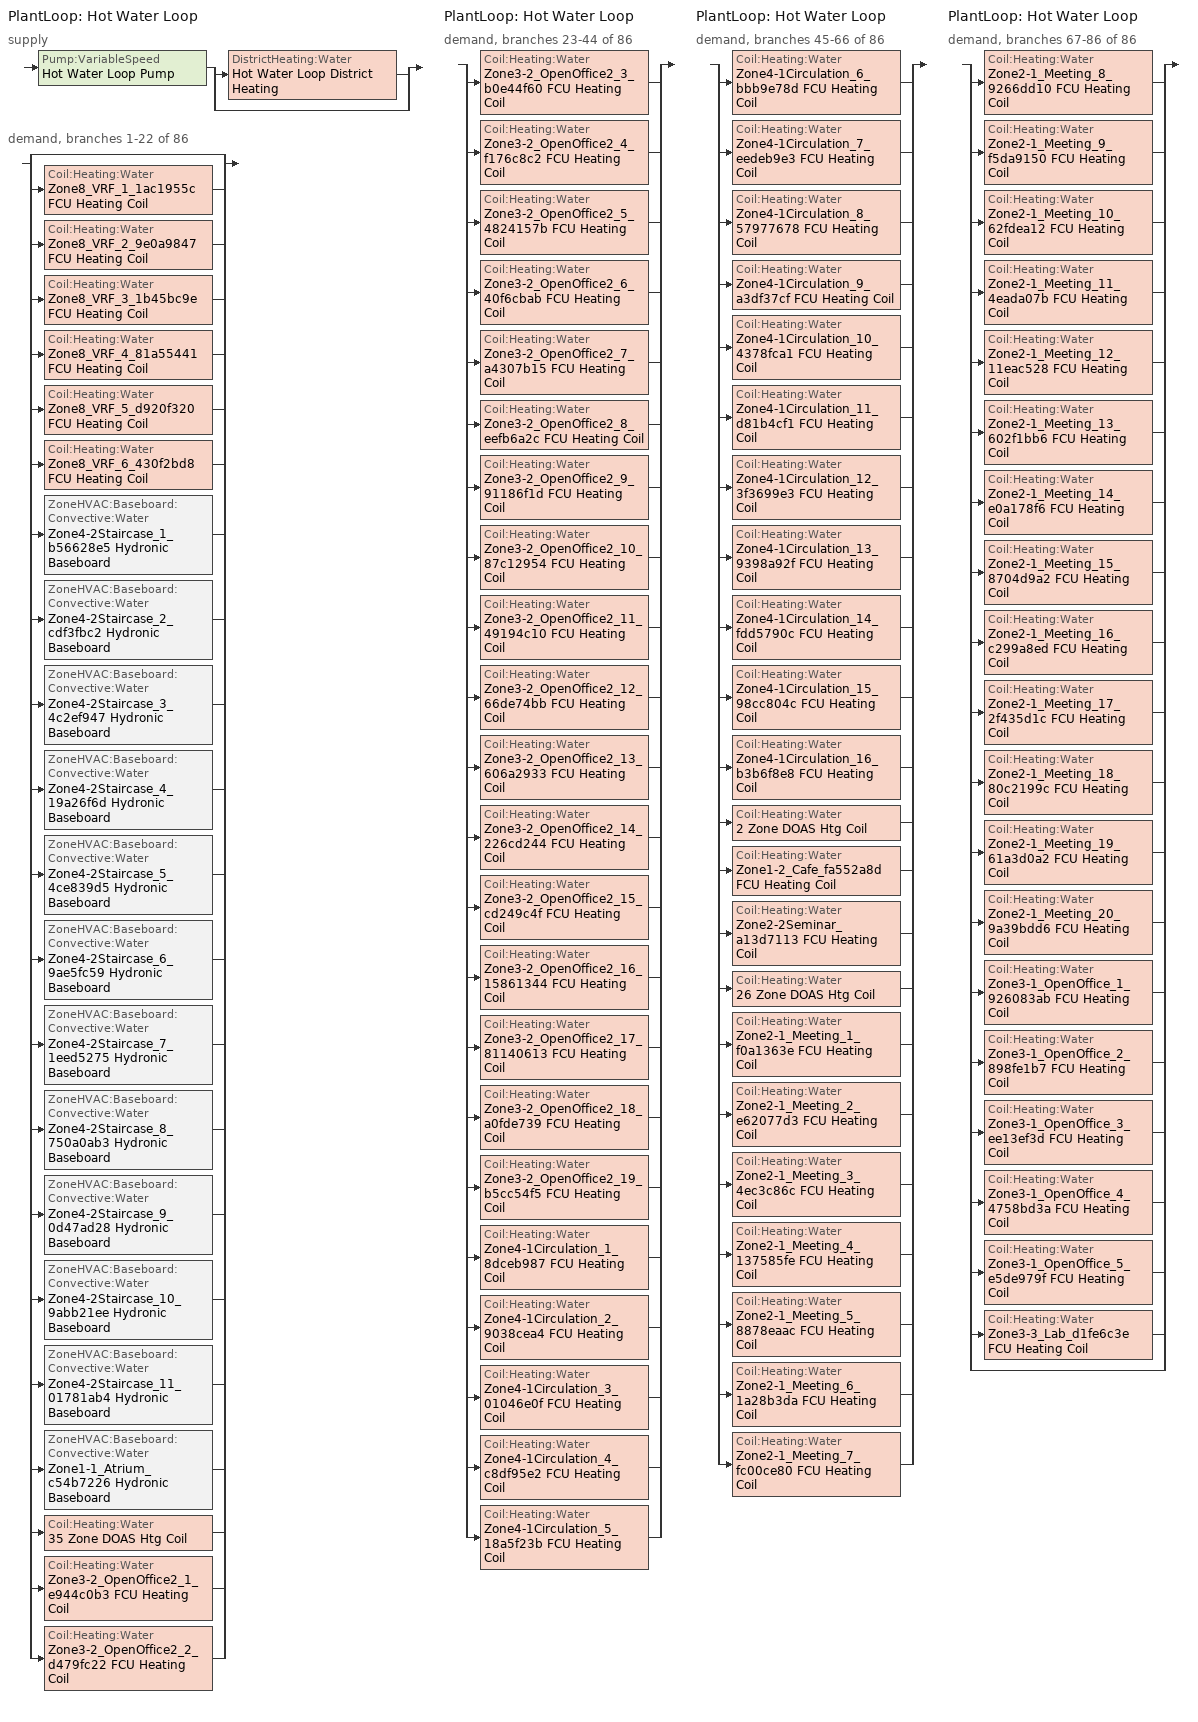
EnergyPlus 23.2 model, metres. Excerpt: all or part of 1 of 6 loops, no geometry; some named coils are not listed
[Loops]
PlantLoop 'Hot Water Loop'
 supply: Pump:VariableSpeed 'Hot Water Loop Pump' > split
  | DistrictHeating:Water 'Hot Water Loop District Heating'
  | bypass
 demand, branches 1-22 of 86: split
  | bypass
  | Coil:Heating:Water 'Zone8_VRF_1_1ac1955c FCU Heating Coil'
  | Coil:Heating:Water 'Zone8_VRF_2_9e0a9847 FCU Heating Coil'
  | Coil:Heating:Water 'Zone8_VRF_3_1b45bc9e FCU Heating Coil'
  | Coil:Heating:Water 'Zone8_VRF_4_81a55441 FCU Heating Coil'
  | Coil:Heating:Water 'Zone8_VRF_5_d920f320 FCU Heating Coil'
  | Coil:Heating:Water 'Zone8_VRF_6_430f2bd8 FCU Heating Coil'
  | ZoneHVAC:Baseboard:Convective:Water 'Zone4-2Staircase_1_b56628e5 Hydronic Baseboard'
  | ZoneHVAC:Baseboard:Convective:Water 'Zone4-2Staircase_2_cdf3fbc2 Hydronic Baseboard'
  | ZoneHVAC:Baseboard:Convective:Water 'Zone4-2Staircase_3_4c2ef947 Hydronic Baseboard'
  | ZoneHVAC:Baseboard:Convective:Water 'Zone4-2Staircase_4_19a26f6d Hydronic Baseboard'
  | ZoneHVAC:Baseboard:Convective:Water 'Zone4-2Staircase_5_4ce839d5 Hydronic Baseboard'
  | ZoneHVAC:Baseboard:Convective:Water 'Zone4-2Staircase_6_9ae5fc59 Hydronic Baseboard'
  | ZoneHVAC:Baseboard:Convective:Water 'Zone4-2Staircase_7_1eed5275 Hydronic Baseboard'
  | ZoneHVAC:Baseboard:Convective:Water 'Zone4-2Staircase_8_750a0ab3 Hydronic Baseboard'
  | ZoneHVAC:Baseboard:Convective:Water 'Zone4-2Staircase_9_0d47ad28 Hydronic Baseboard'
  | ZoneHVAC:Baseboard:Convective:Water 'Zone4-2Staircase_10_9abb21ee Hydronic Baseboard'
  | ZoneHVAC:Baseboard:Convective:Water 'Zone4-2Staircase_11_01781ab4 Hydronic Baseboard'
  | ZoneHVAC:Baseboard:Convective:Water 'Zone1-1_Atrium_c54b7226 Hydronic Baseboard'
  | Coil:Heating:Water '35 Zone DOAS Htg Coil'
  | Coil:Heating:Water 'Zone3-2_OpenOffice2_1_e944c0b3 FCU Heating Coil'
  | Coil:Heating:Water 'Zone3-2_OpenOffice2_2_d479fc22 FCU Heating Coil'
PlantLoop 'Hot Water Loop'
 demand, branches 23-44 of 86: split
  | Coil:Heating:Water 'Zone3-2_OpenOffice2_3_b0e44f60 FCU Heating Coil'
  | Coil:Heating:Water 'Zone3-2_OpenOffice2_4_f176c8c2 FCU Heating Coil'
  | Coil:Heating:Water 'Zone3-2_OpenOffice2_5_4824157b FCU Heating Coil'
  | Coil:Heating:Water 'Zone3-2_OpenOffice2_6_40f6cbab FCU Heating Coil'
  | Coil:Heating:Water 'Zone3-2_OpenOffice2_7_a4307b15 FCU Heating Coil'
  | Coil:Heating:Water 'Zone3-2_OpenOffice2_8_eefb6a2c FCU Heating Coil'
  | Coil:Heating:Water 'Zone3-2_OpenOffice2_9_91186f1d FCU Heating Coil'
  | Coil:Heating:Water 'Zone3-2_OpenOffice2_10_87c12954 FCU Heating Coil'
  | Coil:Heating:Water 'Zone3-2_OpenOffice2_11_49194c10 FCU Heating Coil'
  | Coil:Heating:Water 'Zone3-2_OpenOffice2_12_66de74bb FCU Heating Coil'
  | Coil:Heating:Water 'Zone3-2_OpenOffice2_13_606a2933 FCU Heating Coil'
  | Coil:Heating:Water 'Zone3-2_OpenOffice2_14_226cd244 FCU Heating Coil'
  | Coil:Heating:Water 'Zone3-2_OpenOffice2_15_cd249c4f FCU Heating Coil'
  | Coil:Heating:Water 'Zone3-2_OpenOffice2_16_15861344 FCU Heating Coil'
  | Coil:Heating:Water 'Zone3-2_OpenOffice2_17_81140613 FCU Heating Coil'
  | Coil:Heating:Water 'Zone3-2_OpenOffice2_18_a0fde739 FCU Heating Coil'
  | Coil:Heating:Water 'Zone3-2_OpenOffice2_19_b5cc54f5 FCU Heating Coil'
  | Coil:Heating:Water 'Zone4-1Circulation_1_8dceb987 FCU Heating Coil'
  | Coil:Heating:Water 'Zone4-1Circulation_2_9038cea4 FCU Heating Coil'
  | Coil:Heating:Water 'Zone4-1Circulation_3_01046e0f FCU Heating Coil'
  | Coil:Heating:Water 'Zone4-1Circulation_4_c8df95e2 FCU Heating Coil'
  | Coil:Heating:Water 'Zone4-1Circulation_5_18a5f23b FCU Heating Coil'
PlantLoop 'Hot Water Loop'
 demand, branches 45-66 of 86: split
  | Coil:Heating:Water 'Zone4-1Circulation_6_bbb9e78d FCU Heating Coil'
  | Coil:Heating:Water 'Zone4-1Circulation_7_eedeb9e3 FCU Heating Coil'
  | Coil:Heating:Water 'Zone4-1Circulation_8_57977678 FCU Heating Coil'
  | Coil:Heating:Water 'Zone4-1Circulation_9_a3df37cf FCU Heating Coil'
  | Coil:Heating:Water 'Zone4-1Circulation_10_4378fca1 FCU Heating Coil'
  | Coil:Heating:Water 'Zone4-1Circulation_11_d81b4cf1 FCU Heating Coil'
  | Coil:Heating:Water 'Zone4-1Circulation_12_3f3699e3 FCU Heating Coil'
  | Coil:Heating:Water 'Zone4-1Circulation_13_9398a92f FCU Heating Coil'
  | Coil:Heating:Water 'Zone4-1Circulation_14_fdd5790c FCU Heating Coil'
  | Coil:Heating:Water 'Zone4-1Circulation_15_98cc804c FCU Heating Coil'
  | Coil:Heating:Water 'Zone4-1Circulation_16_b3b6f8e8 FCU Heating Coil'
  | Coil:Heating:Water '2 Zone DOAS Htg Coil'
  | Coil:Heating:Water 'Zone1-2_Cafe_fa552a8d FCU Heating Coil'
  | Coil:Heating:Water 'Zone2-2Seminar_a13d7113 FCU Heating Coil'
  | Coil:Heating:Water '26 Zone DOAS Htg Coil'
  | Coil:Heating:Water 'Zone2-1_Meeting_1_f0a1363e FCU Heating Coil'
  | Coil:Heating:Water 'Zone2-1_Meeting_2_e62077d3 FCU Heating Coil'
  | Coil:Heating:Water 'Zone2-1_Meeting_3_4ec3c86c FCU Heating Coil'
  | Coil:Heating:Water 'Zone2-1_Meeting_4_137585fe FCU Heating Coil'
  | Coil:Heating:Water 'Zone2-1_Meeting_5_8878eaac FCU Heating Coil'
  | Coil:Heating:Water 'Zone2-1_Meeting_6_1a28b3da FCU Heating Coil'
  | Coil:Heating:Water 'Zone2-1_Meeting_7_fc00ce80 FCU Heating Coil'
PlantLoop 'Hot Water Loop'
 demand, branches 67-86 of 86: split
  | Coil:Heating:Water 'Zone2-1_Meeting_8_9266dd10 FCU Heating Coil'
  | Coil:Heating:Water 'Zone2-1_Meeting_9_f5da9150 FCU Heating Coil'
  | Coil:Heating:Water 'Zone2-1_Meeting_10_62fdea12 FCU Heating Coil'
  | Coil:Heating:Water 'Zone2-1_Meeting_11_4eada07b FCU Heating Coil'
  | Coil:Heating:Water 'Zone2-1_Meeting_12_11eac528 FCU Heating Coil'
  | Coil:Heating:Water 'Zone2-1_Meeting_13_602f1bb6 FCU Heating Coil'
  | Coil:Heating:Water 'Zone2-1_Meeting_14_e0a178f6 FCU Heating Coil'
  | Coil:Heating:Water 'Zone2-1_Meeting_15_8704d9a2 FCU Heating Coil'
  | Coil:Heating:Water 'Zone2-1_Meeting_16_c299a8ed FCU Heating Coil'
  | Coil:Heating:Water 'Zone2-1_Meeting_17_2f435d1c FCU Heating Coil'
  | Coil:Heating:Water 'Zone2-1_Meeting_18_80c2199c FCU Heating Coil'
  | Coil:Heating:Water 'Zone2-1_Meeting_19_61a3d0a2 FCU Heating Coil'
  | Coil:Heating:Water 'Zone2-1_Meeting_20_9a39bdd6 FCU Heating Coil'
  | Coil:Heating:Water 'Zone3-1_OpenOffice_1_926083ab FCU Heating Coil'
  | Coil:Heating:Water 'Zone3-1_OpenOffice_2_898fe1b7 FCU Heating Coil'
  | Coil:Heating:Water 'Zone3-1_OpenOffice_3_ee13ef3d FCU Heating Coil'
  | Coil:Heating:Water 'Zone3-1_OpenOffice_4_4758bd3a FCU Heating Coil'
  | Coil:Heating:Water 'Zone3-1_OpenOffice_5_e5de979f FCU Heating Coil'
  | Coil:Heating:Water 'Zone3-3_Lab_d1fe6c3e FCU Heating Coil'
  | bypass
[ZoneControl:Thermostat] Temperature Difference Between Cutout And Setpoint {deltaC}=0
Name | Zone or ZoneList | Control Type Schedule | Control 1
Zone1-1_Atrium_c54b7226 Thermostat | Zone1-1_Atrium_c54b7226 | Zone1-1_Atrium_c54b7226 Thermostat Schedule | Tset_office_br_
Zone4-2Staircase_10_9abb21ee Thermostat | Zone4-2Staircase_10_9abb21ee | Zone4-2Staircase_10_9abb21ee Thermostat Schedule | Tset_stair_br_ 9
Zone4-2Staircase_11_01781ab4 Thermostat | Zone4-2Staircase_11_01781ab4 | Zone4-2Staircase_11_01781ab4 Thermostat Schedule | Tset_stair_br_ 10
Zone4-2Staircase_1_b56628e5 Thermostat | Zone4-2Staircase_1_b56628e5 | Zone4-2Staircase_1_b56628e5 Thermostat Schedule | Tset_stair_br_
Zone4-2Staircase_2_cdf3fbc2 Thermostat | Zone4-2Staircase_2_cdf3fbc2 | Zone4-2Staircase_2_cdf3fbc2 Thermostat Schedule | Tset_stair_br_ 1
Zone4-2Staircase_3_4c2ef947 Thermostat | Zone4-2Staircase_3_4c2ef947 | Zone4-2Staircase_3_4c2ef947 Thermostat Schedule | Tset_stair_br_ 2
Zone4-2Staircase_4_19a26f6d Thermostat | Zone4-2Staircase_4_19a26f6d | Zone4-2Staircase_4_19a26f6d Thermostat Schedule | Tset_stair_br_ 3
Zone4-2Staircase_5_4ce839d5 Thermostat | Zone4-2Staircase_5_4ce839d5 | Zone4-2Staircase_5_4ce839d5 Thermostat Schedule | Tset_stair_br_ 4
Zone4-2Staircase_6_9ae5fc59 Thermostat | Zone4-2Staircase_6_9ae5fc59 | Zone4-2Staircase_6_9ae5fc59 Thermostat Schedule | Tset_stair_br_ 5
Zone4-2Staircase_7_1eed5275 Thermostat | Zone4-2Staircase_7_1eed5275 | Zone4-2Staircase_7_1eed5275 Thermostat Schedule | Tset_stair_br_ 6
Zone4-2Staircase_8_750a0ab3 Thermostat | Zone4-2Staircase_8_750a0ab3 | Zone4-2Staircase_8_750a0ab3 Thermostat Schedule | Tset_stair_br_ 7
Zone4-2Staircase_9_0d47ad28 Thermostat | Zone4-2Staircase_9_0d47ad28 | Zone4-2Staircase_9_0d47ad28 Thermostat Schedule | Tset_stair_br_ 8
[ThermostatSetpoint:DualSetpoint]
Name | Heating Setpoint Temperature Schedule | Cooling Setpoint Temperature Schedule
Tset_office_br_ | htg_sch_office_br_ | clg_sch_office_br_
Tset_stair_br_ 9; Tset_stair_br_ 10; Tset_stair_br_; Tset_stair_br_ 1; Tset_stair_br_ 2; Tset_stair_br_ 3; Tset_stair_br_ 4; Tset_stair_br_ 5; Tset_stair_br_ 6; Tset_stair_br_ 7; Tset_stair_br_ 8 | htg_sch_stair_br_ | clg_sch_stair_br_
[ZoneHVAC:Baseboard:Convective:Water] Availability Schedule=Always On Discrete; Heating Design Capacity Method=HeatingDesignCapacity; Heating Design Capacity {W}=Autosize; Heating Design Capacity Per Floor Area {W/m2}=0; Fraction of Autosized Heating Design Capacity=0.8; U-Factor Times Area Value {W/K}=Autosize; Maximum Water Flow Rate {m3/s}=Autosize; Convergence Tolerance=0.001
Zone1-1_Atrium_c54b7226 Hydronic Baseboard; Zone4-2Staircase_10_9abb21ee Hydronic Baseboard; Zone4-2Staircase_11_01781ab4 Hydronic Baseboard; Zone4-2Staircase_1_b56628e5 Hydronic Baseboard; Zone4-2Staircase_2_cdf3fbc2 Hydronic Baseboard; Zone4-2Staircase_3_4c2ef947 Hydronic Baseboard; Zone4-2Staircase_4_19a26f6d Hydronic Baseboard; Zone4-2Staircase_5_4ce839d5 Hydronic Baseboard; Zone4-2Staircase_6_9ae5fc59 Hydronic Baseboard; Zone4-2Staircase_7_1eed5275 Hydronic Baseboard; Zone4-2Staircase_8_750a0ab3 Hydronic Baseboard; Zone4-2Staircase_9_0d47ad28 Hydronic Baseboard
[Zone equipment]
Zone1-1_Atrium_c54b7226: Zone1-1_Atrium_c54b7226 Hydronic Baseboard
Zone4-2Staircase_10_9abb21ee: Zone4-2Staircase_10_9abb21ee Hydronic Baseboard
Zone4-2Staircase_11_01781ab4: Zone4-2Staircase_11_01781ab4 Hydronic Baseboard
Zone4-2Staircase_1_b56628e5: Zone4-2Staircase_1_b56628e5 Hydronic Baseboard
Zone4-2Staircase_2_cdf3fbc2: Zone4-2Staircase_2_cdf3fbc2 Hydronic Baseboard
Zone4-2Staircase_3_4c2ef947: Zone4-2Staircase_3_4c2ef947 Hydronic Baseboard
Zone4-2Staircase_4_19a26f6d: Zone4-2Staircase_4_19a26f6d Hydronic Baseboard
Zone4-2Staircase_5_4ce839d5: Zone4-2Staircase_5_4ce839d5 Hydronic Baseboard
Zone4-2Staircase_6_9ae5fc59: Zone4-2Staircase_6_9ae5fc59 Hydronic Baseboard
Zone4-2Staircase_7_1eed5275: Zone4-2Staircase_7_1eed5275 Hydronic Baseboard
Zone4-2Staircase_8_750a0ab3: Zone4-2Staircase_8_750a0ab3 Hydronic Baseboard
Zone4-2Staircase_9_0d47ad28: Zone4-2Staircase_9_0d47ad28 Hydronic Baseboard
[Sizing:Zone] Zone Cooling Design Supply Air Temperature Input Method=SupplyAirTemperature; Zone Cooling Design Supply Air Temperature {C}=14; Zone Cooling Design Supply Air Temperature Difference {deltaC}=11.11; Zone Heating Design Supply Air Temperature Input Method=SupplyAirTemperature; Zone Heating Design Supply Air Temperature {C}=40; Zone Heating Design Supply Air Temperature Difference {deltaC}=11.11; Zone Cooling Design Supply Air Humidity Ratio {kgWater/kgDryAir}=0.0085; Zone Heating Design Supply Air Humidity Ratio {kgWater/kgDryAir}=0.008; Cooling Design Air Flow Method=DesignDay; Cooling Design Air Flow Rate {m3/s}=0; Cooling Minimum Air Flow per Zone Floor Area {m3/s-m2}=0.000762; Cooling Minimum Air Flow {m3/s}=0; Cooling Minimum Air Flow Fraction=0; Heating Design Air Flow Method=DesignDay; Heating Design Air Flow Rate {m3/s}=0; Heating Maximum Air Flow per Zone Floor Area {m3/s-m2}=0.002032; Heating Maximum Air Flow {m3/s}=0.141576; Heating Maximum Air Flow Fraction=0.3; Account for Dedicated Outdoor Air System=No; Zone Load Sizing Method=Sensible Load Only No Latent Load; Zone Latent Cooling Design Supply Air Humidity Ratio Input Method=HumidityRatioDifference; Zone Cooling Design Supply Air Humidity Ratio Difference {kgWater/kgDryAir}=0.005; Zone Latent Heating Design Supply Air Humidity Ratio Input Method=HumidityRatioDifference; Zone Humidification Design Supply Air Humidity Ratio Difference {kgWater/kgDryAir}=0.005
Name | Design Specification Outdoor Air Object
Zone1-1_Atrium_c54b7226 | Zone1-1_Atrium_c54b7226 Zero air DSOA
Zone4-2Staircase_10_9abb21ee | Zone4-2Staircase_10_9abb21ee Zero air DSOA
Zone4-2Staircase_11_01781ab4 | Zone4-2Staircase_11_01781ab4 Zero air DSOA
Zone4-2Staircase_1_b56628e5 | Zone4-2Staircase_1_b56628e5 Zero air DSOA
Zone4-2Staircase_2_cdf3fbc2 | Zone4-2Staircase_2_cdf3fbc2 Zero air DSOA
Zone4-2Staircase_3_4c2ef947 | Zone4-2Staircase_3_4c2ef947 Zero air DSOA
Zone4-2Staircase_4_19a26f6d | Zone4-2Staircase_4_19a26f6d Zero air DSOA
Zone4-2Staircase_5_4ce839d5 | Zone4-2Staircase_5_4ce839d5 Zero air DSOA
Zone4-2Staircase_6_9ae5fc59 | Zone4-2Staircase_6_9ae5fc59 Zero air DSOA
Zone4-2Staircase_7_1eed5275 | Zone4-2Staircase_7_1eed5275 Zero air DSOA
Zone4-2Staircase_8_750a0ab3 | Zone4-2Staircase_8_750a0ab3 Zero air DSOA
Zone4-2Staircase_9_0d47ad28 | Zone4-2Staircase_9_0d47ad28 Zero air DSOA
[DesignSpecification:OutdoorAir] Outdoor Air Method=Sum; Outdoor Air Flow per Person {m3/s-person}=0; Outdoor Air Flow per Zone Floor Area {m3/s-m2}=0; Outdoor Air Flow per Zone {m3/s}=0; Outdoor Air Flow Air Changes per Hour {1/hr}=0
Zone1-1_Atrium_c54b7226 Zero air DSOA; Zone4-2Staircase_10_9abb21ee Zero air DSOA; Zone4-2Staircase_11_01781ab4 Zero air DSOA; Zone4-2Staircase_1_b56628e5 Zero air DSOA; Zone4-2Staircase_2_cdf3fbc2 Zero air DSOA; Zone4-2Staircase_3_4c2ef947 Zero air DSOA; Zone4-2Staircase_4_19a26f6d Zero air DSOA; Zone4-2Staircase_5_4ce839d5 Zero air DSOA; Zone4-2Staircase_6_9ae5fc59 Zero air DSOA; Zone4-2Staircase_7_1eed5275 Zero air DSOA; Zone4-2Staircase_8_750a0ab3 Zero air DSOA; Zone4-2Staircase_9_0d47ad28 Zero air DSOA
[Coil:Heating:Water] Availability Schedule=Always On Discrete; U-Factor Times Area Value {W/K}=Autosize; Maximum Water Flow Rate {m3/s}=Autosize; Performance Input Method=UFactorTimesAreaAndDesignWaterFlowRate; Rated Capacity {W}=Autosize; Rated Inlet Water Temperature {C}=82.2222; Rated Inlet Air Temperature {C}=16.6; Rated Outlet Water Temperature {C}=71.1111; Rated Outlet Air Temperature {C}=40; Rated Ratio for Air and Water Convection=0.5
Zone1-2_Cafe_fa552a8d FCU Heating Coil; Zone2-1_Meeting_10_62fdea12 FCU Heating Coil; Zone2-1_Meeting_11_4eada07b FCU Heating Coil; Zone2-1_Meeting_12_11eac528 FCU Heating Coil; Zone2-1_Meeting_13_602f1bb6 FCU Heating Coil; Zone2-1_Meeting_14_e0a178f6 FCU Heating Coil; Zone2-1_Meeting_15_8704d9a2 FCU Heating Coil; Zone2-1_Meeting_16_c299a8ed FCU Heating Coil; Zone2-1_Meeting_17_2f435d1c FCU Heating Coil; Zone2-1_Meeting_18_80c2199c FCU Heating Coil; Zone2-1_Meeting_19_61a3d0a2 FCU Heating Coil; Zone2-1_Meeting_1_f0a1363e FCU Heating Coil; Zone2-1_Meeting_20_9a39bdd6 FCU Heating Coil; Zone2-1_Meeting_2_e62077d3 FCU Heating Coil; Zone2-1_Meeting_3_4ec3c86c FCU Heating Coil; Zone2-1_Meeting_4_137585fe FCU Heating Coil; Zone2-1_Meeting_5_8878eaac FCU Heating Coil; Zone2-1_Meeting_6_1a28b3da FCU Heating Coil; Zone2-1_Meeting_7_fc00ce80 FCU Heating Coil; Zone2-1_Meeting_8_9266dd10 FCU Heating Coil; Zone2-1_Meeting_9_f5da9150 FCU Heating Coil; Zone2-2Seminar_a13d7113 FCU Heating Coil; Zone3-1_OpenOffice_1_926083ab FCU Heating Coil; Zone3-1_OpenOffice_2_898fe1b7 FCU Heating Coil; Zone3-1_OpenOffice_3_ee13ef3d FCU Heating Coil; Zone3-1_OpenOffice_4_4758bd3a FCU Heating Coil; Zone3-1_OpenOffice_5_e5de979f FCU Heating Coil; Zone3-2_OpenOffice2_10_87c12954 FCU Heating Coil; Zone3-2_OpenOffice2_11_49194c10 FCU Heating Coil; Zone3-2_OpenOffice2_12_66de74bb FCU Heating Coil; Zone3-2_OpenOffice2_13_606a2933 FCU Heating Coil; Zone3-2_OpenOffice2_14_226cd244 FCU Heating Coil; Zone3-2_OpenOffice2_15_cd249c4f FCU Heating Coil; Zone3-2_OpenOffice2_16_15861344 FCU Heating Coil; Zone3-2_OpenOffice2_17_81140613 FCU Heating Coil; Zone3-2_OpenOffice2_18_a0fde739 FCU Heating Coil; Zone3-2_OpenOffice2_19_b5cc54f5 FCU Heating Coil; Zone3-2_OpenOffice2_1_e944c0b3 FCU Heating Coil; Zone3-2_OpenOffice2_2_d479fc22 FCU Heating Coil; Zone3-2_OpenOffice2_3_b0e44f60 FCU Heating Coil; Zone3-2_OpenOffice2_4_f176c8c2 FCU Heating Coil; Zone3-2_OpenOffice2_5_4824157b FCU Heating Coil; Zone3-2_OpenOffice2_6_40f6cbab FCU Heating Coil; Zone3-2_OpenOffice2_7_a4307b15 FCU Heating Coil; Zone3-2_OpenOffice2_8_eefb6a2c FCU Heating Coil; Zone3-2_OpenOffice2_9_91186f1d FCU Heating Coil; Zone3-3_Lab_d1fe6c3e FCU Heating Coil; Zone4-1Circulation_10_4378fca1 FCU Heating Coil; Zone4-1Circulation_11_d81b4cf1 FCU Heating Coil; Zone4-1Circulation_12_3f3699e3 FCU Heating Coil; Zone4-1Circulation_13_9398a92f FCU Heating Coil; Zone4-1Circulation_14_fdd5790c FCU Heating Coil; Zone4-1Circulation_15_98cc804c FCU Heating Coil; Zone4-1Circulation_16_b3b6f8e8 FCU Heating Coil; Zone4-1Circulation_1_8dceb987 FCU Heating Coil; Zone4-1Circulation_2_9038cea4 FCU Heating Coil; Zone4-1Circulation_3_01046e0f FCU Heating Coil; Zone4-1Circulation_4_c8df95e2 FCU Heating Coil; Zone4-1Circulation_5_18a5f23b FCU Heating Coil; Zone4-1Circulation_6_bbb9e78d FCU Heating Coil; Zone4-1Circulation_7_eedeb9e3 FCU Heating Coil; Zone4-1Circulation_8_57977678 FCU Heating Coil; Zone4-1Circulation_9_a3df37cf FCU Heating Coil; Zone8_VRF_1_1ac1955c FCU Heating Coil; Zone8_VRF_2_9e0a9847 FCU Heating Coil; Zone8_VRF_3_1b45bc9e FCU Heating Coil; Zone8_VRF_4_81a55441 FCU Heating Coil; Zone8_VRF_5_d920f320 FCU Heating Coil; Zone8_VRF_6_430f2bd8 FCU Heating Coil
[PlantLoop]
Hot Water Loop: Fluid Type=Water; Plant Equipment Operation Scheme=Hot Water Loop Operation Schemes; Maximum Loop Temperature {C}=100; Minimum Loop Temperature {C}=10; Maximum Loop Flow Rate {m3/s}=Autosize; Minimum Loop Flow Rate {m3/s}=0; Plant Loop Volume {m3}=Autocalculate; Load Distribution Scheme=Optimal; Plant Loop Demand Calculation Scheme=SingleSetpoint; Common Pipe Simulation=None
[Sizing:Plant]
Hot Water Loop: Loop Type=Heating; Design Loop Exit Temperature {C}=82.2222; Loop Design Temperature Difference {deltaC}=11.1111; Sizing Option=NonCoincident; Zone Timesteps in Averaging Window=1; Coincident Sizing Factor Mode=None
[SetpointManager:Scheduled]
Hot Water Loop Setpoint Manager: Control Variable=Temperature; Schedule=Hot Water Loop Temp - 180F; Setpoint Node or NodeList=Hot Water Loop Supply Outlet Node
[Pump:VariableSpeed]
Hot Water Loop Pump: Design Maximum Flow Rate {m3/s}=Autosize; Design Pump Head {Pa}=179344; Design Power Consumption {W}=Autosize; Motor Efficiency=0.9; Fraction of Motor Inefficiencies to Fluid Stream=0; Coefficient 1 of the Part Load Performance Curve=0; Coefficient 2 of the Part Load Performance Curve=1; Coefficient 3 of the Part Load Performance Curve=0; Coefficient 4 of the Part Load Performance Curve=0; Design Minimum Flow Rate {m3/s}=0; Pump Control Type=Intermittent; Skin Loss Radiative Fraction=0.5; Design Power Sizing Method=PowerPerFlowPerPressure; Design Electric Power per Unit Flow Rate {W/(m3/s)}=348701.1; Design Shaft Power per Unit Flow Rate per Unit Head {W/((m3/s)-Pa)}=1.28205; Design Minimum Flow Rate Fraction=0
[PlantEquipmentOperationSchemes]
Hot Water Loop Operation Schemes: Control Scheme Object Type 1=PlantEquipmentOperation:HeatingLoad; Control Scheme Name 1=Hot Water Loop Heating Operation Scheme; Control Scheme Schedule Name 1=Always On Discrete
[PlantEquipmentList]
Hot Water Loop Heating Equipment List: DistrictHeating:Water, Hot Water Loop District Heating
[DistrictHeating:Water]
Hot Water Loop District Heating: Nominal Capacity {W}=Autosize; Capacity Fraction Schedule=Always On Continuous
[PlantEquipmentOperation:HeatingLoad]
Hot Water Loop Heating Operation Scheme: Load Range Lower Limit 1 {W}=0; Load Range Upper Limit 1 {W}=1000000000; Range Equipment List Name 1=Hot Water Loop Heating Equipment List
[Schedule:Day:Interval]
htg_sch_office_br__Sunday; htg_sch_office_br__Sunday_SmrDsn 1; htg_sch_office_br__Hol 1; htg_sch_stair_br__Sunday; htg_sch_stair_br__Sunday_SmrDsn 1; htg_sch_stair_br__Hol 1: No, 24:00, 15
Schedule Day 34; htg_sch_office_br__Sunday_SmrDsn_WntrDsn 1: No, 08:00, 15, 19:00, 21, 24:00, 15
clg_sch_office_br__Sunday; clg_sch_office_br__Monday_SmrDsn_WntrDsn 1; clg_sch_office_br__Hol 1: No, 24:00, 32
Schedule Day 22; clg_sch_office_br__Monday_SmrDsn 1: No, 08:00, 32, 19:00, 26, 24:00, 32
Schedule Day 30; htg_sch_stair_br__Sunday_SmrDsn_WntrDsn 1: No, 08:00, 15, 19:00, 19, 24:00, 15
clg_sch_stair_br__Sunday; clg_sch_stair_br__Sunday_SmrDsn 1; clg_sch_stair_br__Sunday_SmrDsn_WntrDsn 1; clg_sch_stair_br__Hol 1: No, 24:00, 50
Hot Water Loop Temp - 180F Default: No, 24:00, 82.2222
[Schedule:Week:Daily]
htg_sch_office_br_ Week Rule - Jan1-Dec31: htg_sch_office_br__Sunday, Schedule Day 34, Schedule Day 34, Schedule Day 34, Schedule Day 34, Schedule Day 34, htg_sch_office_br__Sunday, htg_sch_office_br__Hol 1, htg_sch_office_br__Sunday_SmrDsn 1, htg_sch_office_br__Sunday_SmrDsn_WntrDsn 1, htg_sch_office_br__Sunday, htg_sch_office_br__Sunday
clg_sch_office_br_ Week Rule - Jan1-Dec31: clg_sch_office_br__Sunday, Schedule Day 22, Schedule Day 22, Schedule Day 22, Schedule Day 22, Schedule Day 22, clg_sch_office_br__Sunday, clg_sch_office_br__Hol 1, clg_sch_office_br__Monday_SmrDsn 1, clg_sch_office_br__Monday_SmrDsn_WntrDsn 1, clg_sch_office_br__Sunday, clg_sch_office_br__Sunday
htg_sch_stair_br_ Week Rule - Jan1-Dec31: htg_sch_stair_br__Sunday, Schedule Day 30, Schedule Day 30, Schedule Day 30, Schedule Day 30, Schedule Day 30, htg_sch_stair_br__Sunday, htg_sch_stair_br__Hol 1, htg_sch_stair_br__Sunday_SmrDsn 1, htg_sch_stair_br__Sunday_SmrDsn_WntrDsn 1, htg_sch_stair_br__Sunday, htg_sch_stair_br__Sunday
clg_sch_stair_br_ Week Rule - Jan1-Dec31: clg_sch_stair_br__Sunday, clg_sch_stair_br__Sunday, clg_sch_stair_br__Sunday, clg_sch_stair_br__Sunday, clg_sch_stair_br__Sunday, clg_sch_stair_br__Sunday, clg_sch_stair_br__Sunday, clg_sch_stair_br__Hol 1, clg_sch_stair_br__Sunday_SmrDsn 1, clg_sch_stair_br__Sunday_SmrDsn_WntrDsn 1, clg_sch_stair_br__Sunday, clg_sch_stair_br__Sunday
Hot Water Loop Temp - 180F Week Rule - Jan1-Dec31: Hot Water Loop Temp - 180F Default, Hot Water Loop Temp - 180F Default, Hot Water Loop Temp - 180F Default, Hot Water Loop Temp - 180F Default, Hot Water Loop Temp - 180F Default, Hot Water Loop Temp - 180F Default, Hot Water Loop Temp - 180F Default, Hot Water Loop Temp - 180F Default, Hot Water Loop Temp - 180F Default, Hot Water Loop Temp - 180F Default, Hot Water Loop Temp - 180F Default, Hot Water Loop Temp - 180F Default
[Schedule:Year]
htg_sch_office_br_: htg_sch_office_br_ Week Rule - Jan1-Dec31, 1, 1, 12, 31
clg_sch_office_br_: clg_sch_office_br_ Week Rule - Jan1-Dec31, 1, 1, 12, 31
htg_sch_stair_br_: htg_sch_stair_br_ Week Rule - Jan1-Dec31, 1, 1, 12, 31
clg_sch_stair_br_: clg_sch_stair_br_ Week Rule - Jan1-Dec31, 1, 1, 12, 31
Hot Water Loop Temp - 180F: Hot Water Loop Temp - 180F Week Rule - Jan1-Dec31, 1, 1, 12, 31
[Schedule:Compact]
Zone1-1_Atrium_c54b7226 Thermostat Schedule; Zone4-2Staircase_10_9abb21ee Thermostat Schedule; Zone4-2Staircase_11_01781ab4 Thermostat Schedule; Zone4-2Staircase_1_b56628e5 Thermostat Schedule; Zone4-2Staircase_2_cdf3fbc2 Thermostat Schedule; Zone4-2Staircase_3_4c2ef947 Thermostat Schedule; Zone4-2Staircase_4_19a26f6d Thermostat Schedule; Zone4-2Staircase_5_4ce839d5 Thermostat Schedule; Zone4-2Staircase_6_9ae5fc59 Thermostat Schedule; Zone4-2Staircase_7_1eed5275 Thermostat Schedule; Zone4-2Staircase_8_750a0ab3 Thermostat Schedule; Zone4-2Staircase_9_0d47ad28 Thermostat Schedule: Through: 12/31, For: AllDays, Until: 24:00, 4
[Schedule:Constant] Hourly Value=1
Always On Discrete; Always On Continuous
